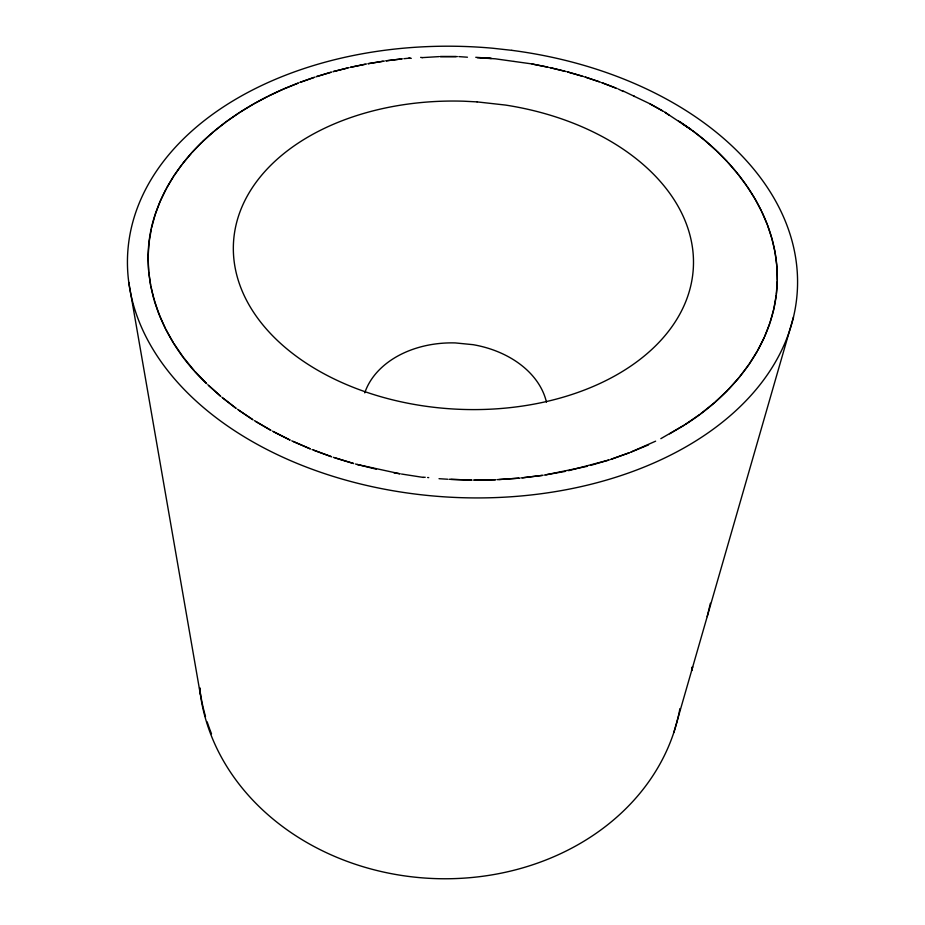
<?xml version="1.0" encoding="UTF-8"?>
<svg xmlns="http://www.w3.org/2000/svg" width="925" height="925" viewBox="0 0 925 925"><rect width="100%" height="100%" fill="white"/><g stroke="black" fill="none" stroke-linecap="round" stroke-linejoin="round"><path stroke-width="1.39" d="M423.268 477.416L401.531 474.028M422.112 57.628L438.959 56.622M513.837 61.408L495.187 58.795L477.242 57.732M149.017 243.148L148.139 256.202M149.133 242.003L151.295 229.169M776.225 295.121L773.959 308.198M776.341 293.953L777.254 280.876M691.854 667.226L691.611 670.764L692.721 666.879M151.515 228.036L154.914 215.479M648.506 444.902L630.734 452.175L655.628 441.167M773.728 309.366L770.097 322.386M710.4 603.262L707.197 616.628M673.793 732.588L793.488 317.067M155.238 214.38L159.828 202.147M769.739 323.542L764.732 336.434M160.268 201.072L165.991 189.209M764.247 337.579L757.853 350.286M166.535 188.168L173.345 176.71M757.24 351.408L749.447 363.837M173.981 175.704L181.832 164.685M748.718 364.936L739.538 377.018M182.549 163.725L191.371 153.18M423.037 477.381L425.222 477.265M738.682 378.082L728.125 389.76M192.18 152.267L201.927 142.23M727.154 390.778L715.256 401.959M202.806 141.352L213.421 131.847M714.169 402.942L700.953 413.544M214.38 131.015L225.792 122.065M699.751 414.469L685.286 424.436M226.822 121.291L238.985 112.908M240.072 112.191L252.93 104.398M679.794 121.603L692.085 130.309C739.618 165.217 778.515 219.445 777.289 280.541C776.237 341.568 734.288 393.9 684.373 425.072L660.843 438.658M669.596 433.825L683.968 425.303M254.074 103.727L267.568 96.547M268.77 95.934L282.83 89.378M297.746 83.25L283.709 88.962C227.839 113.243 174.848 155.065 155.123 214.704C134.553 275.164 161.54 341.741 206.657 383.621L195.059 371.515M284.091 88.812L298.671 82.892M629.613 452.649L610.35 459.528M611.888 459.008L629.127 452.822M313.795 77.503L299.978 82.383L315.02 77.099M609.159 459.945L568.563 470.686M330.572 72.37L316.362 76.648L331.821 72.011M590.636 465.391L608.65 460.095M587.271 466.316L545.819 474.826M347.742 67.941L333.197 71.618L349.026 67.641M565.082 471.438L544.12 475.103M365.248 64.241L350.425 67.305L366.554 63.987M383.042 61.258L367.988 63.709L384.372 61.062M542.802 475.334L520.798 477.982M401.08 58.992L385.829 60.842L402.421 58.853M522.533 477.797L542.247 475.404M403.89 58.691L410.064 58.078M519.445 478.144L497.095 479.647M420.632 57.373L422.286 57.616M498.853 479.555L518.879 478.179M495.719 479.74L473.161 480.087M440.022 56.575L457.355 56.587M474.941 480.087L495.153 479.74M440.462 56.575L455.99 56.575M471.773 480.098L449.145 479.289M458.858 56.61L467.449 57.211M450.926 479.381L471.207 480.087M475.762 57.292L491.383 58.448L481 57.882M408.757 58.171L411.29 58.356M447.769 479.243L439.028 478.688M427.627 477.508L428.726 477.624M400.167 473.843L357.119 464.466M394.038 472.86L399.612 473.727M531.551 63.871L514.023 61.432M547.091 66.993L531.967 63.964L548.629 67.317M376.336 469.206L355.454 464.015M564.759 71.202L549.866 67.583L566.273 71.595M582.126 76.116L567.488 71.907L583.606 76.567M334.977 457.852L353.616 463.529L333.358 457.332M599.122 81.712L584.797 76.925L600.568 82.221M313.644 450.174L331.589 456.753L312.083 449.573M615.692 87.991L601.736 82.626L617.114 88.546M293.237 441.502L310.384 448.914L291.757 440.832M649.408 103.542L622.675 90.777M618.247 89.008L623.253 91.506M273.869 431.894L290.126 440.092L272.47 431.154M662.358 110.746L649.766 103.739L663.63 111.474M255.647 421.418L270.933 430.345L254.34 420.621M682.315 123.719L691.31 129.754L664.647 112.064L669.076 115.162M238.685 410.157L252.907 419.742L237.471 409.301M692.397 130.552L704.11 139.825M223.029 398.201L236.129 408.364L221.919 397.288M705.128 140.669L716.077 150.451M208.773 385.621L220.693 396.293L207.767 384.661M717.037 151.33L727.166 161.597M728.044 162.523L737.294 173.252M194.065 370.428L183.844 357.917M738.092 174.212L746.417 185.358M182.977 356.807L174.154 343.973M747.134 186.364L754.476 197.904M173.403 342.828L165.991 329.751M755.101 198.944L761.402 210.831M633.903 95.865L634.377 96.477M165.378 328.583L159.377 315.333M761.934 211.906L767.149 224.116M678.557 120.782L678.95 121.453M158.892 314.165L154.302 300.822M767.588 225.214L771.658 237.702M153.943 299.642L150.763 286.264M771.993 238.812L774.884 251.531M150.509 285.085L148.717 271.765M775.104 252.664L776.757 265.556M128.76 282.275L200.39 694.536M199.846 687.969L200.343 692.201M148.59 270.586L148.15 257.37M776.873 266.701L777.254 279.72M679.91 708.596A242.096 204.622 3.1 0 1 432.692 878.496A242.096 204.622 3.1 0 1 199.569 687.726M364.762 392.871A92.928 68.554 3.1 0 1 455.285 342.921L473.08 344.678A92.928 68.554 3.1 0 1 546.455 402.167M211.524 733.803A235.505 198.921 2.6 0 1 207.165 721.87M205.512 716.517A235.505 198.921 2.6 0 1 203.384 708.457M203.061 707.116A235.505 198.921 2.6 0 1 200.505 693.611M477.057 101.889L463.911 101.207A230.267 154.001 3.1 0 0 257.323 317.68A230.267 154.001 3.1 0 0 646.98 353.732A230.267 154.001 3.1 0 0 505.536 105.068L477.057 101.889M511.814 50.343L492.909 48.25A335.347 225.469 3.1 0 0 155.701 353.685A335.347 225.469 3.1 0 0 728.773 416.944A335.347 225.469 3.1 0 0 511.814 50.343"/></g></svg>
